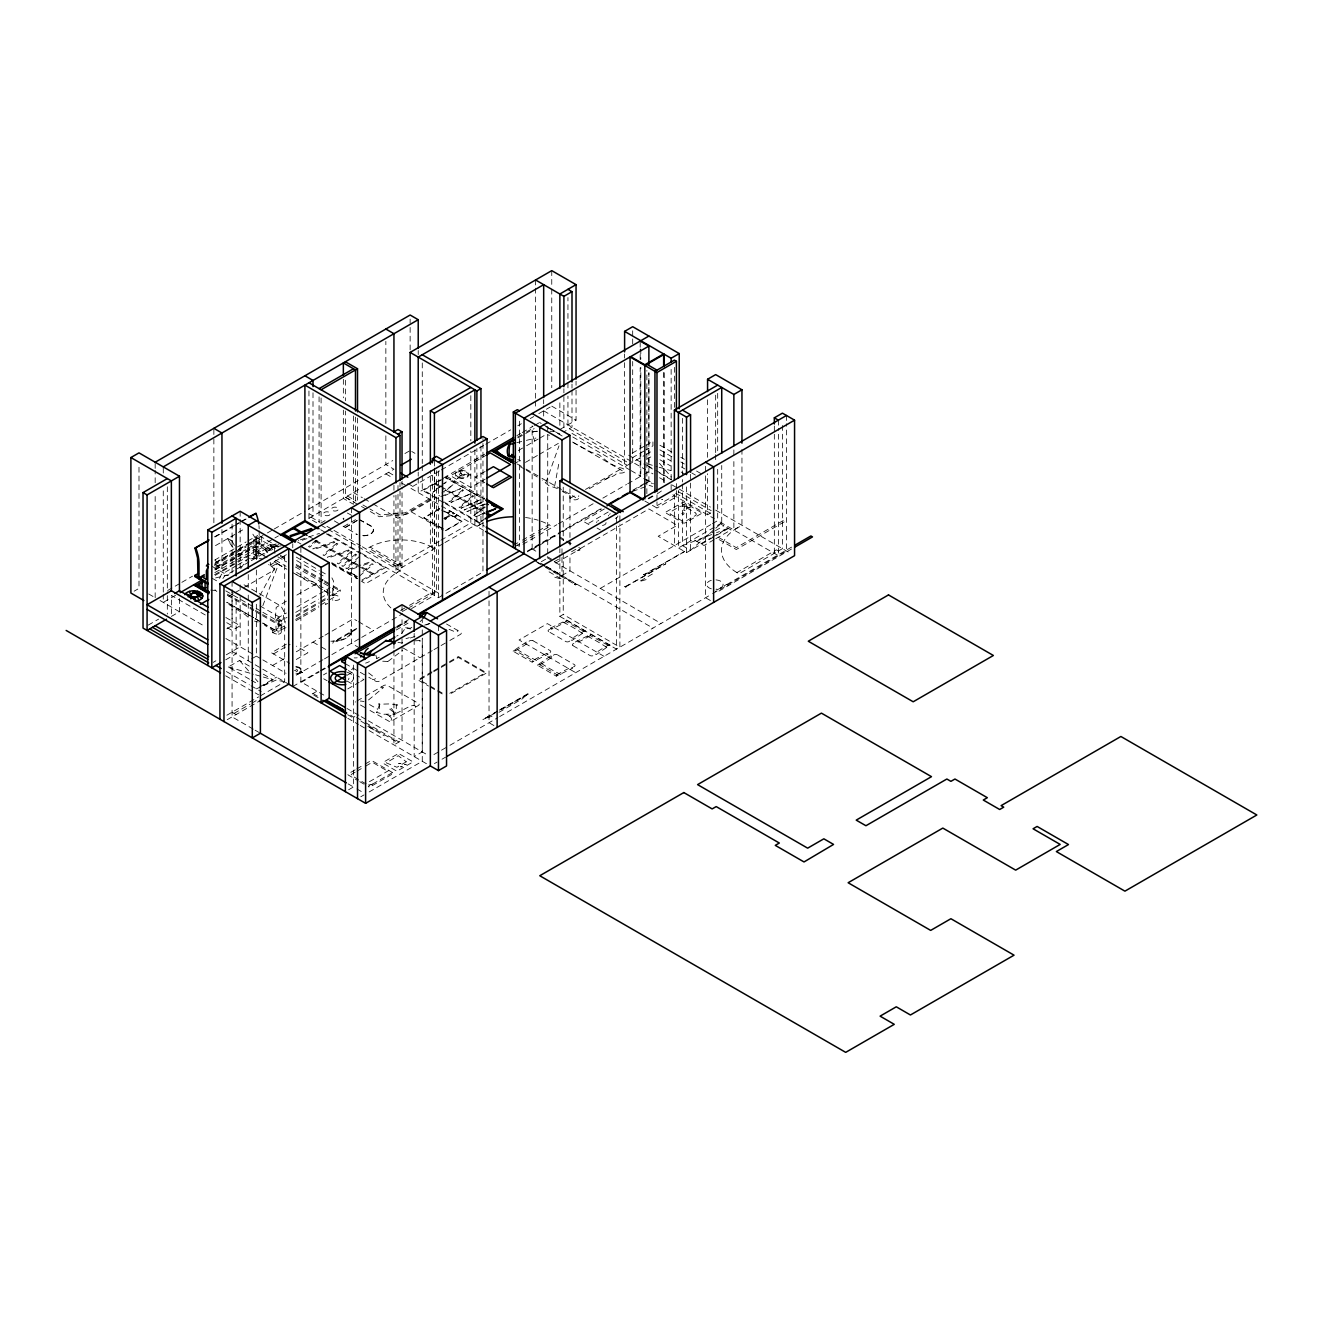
<?xml version="1.0" encoding="UTF-8"?>
<svg xmlns="http://www.w3.org/2000/svg" width="1323" height="1323" viewBox="0 0 1323 1323"><rect width="100%" height="100%" fill="white"/><g stroke="black" fill="none" stroke-linecap="round" stroke-linejoin="round"><path stroke-width="0.75" stroke-dasharray="5 3.75" d="M138.998 467.251L138.998 588.388L134.136 591.183M155.171 597.731L155.171 495.067M155.171 482.746L155.171 470.426M155.171 468.375L155.171 462.223M163.275 594.192L163.275 602.395L175.727 595.218M163.275 592.142L163.275 489.477M163.275 473.055L163.275 466.887M213.863 522.783L213.863 436.557M213.863 434.506L213.863 428.338M221.95 529.514L221.95 568.526L215.484 564.789M226.861 628.772L232.071 625.762L232.071 589.165M232.071 572.892L232.071 524.09M251.486 658.937L256.348 656.142L256.348 602.759M256.348 592.489L256.348 569.899M256.348 559.629L256.348 535.005M300.867 554.535L300.867 681.841L325.739 696.196M300.867 552.485L300.867 546.333M308.954 390.996L308.954 518.285L319.075 524.14M313.005 392.766L313.005 515.953L308.143 513.159M385.853 435.813L385.853 464.555L393.94 469.235L304.902 520.634M385.853 423.492L385.853 341.367M393.94 650.469L393.94 744.915L402.027 740.252L402.027 645.806M393.94 648.419L393.94 644.318M395.957 495.182L395.957 573.19L400.009 570.858L400.009 488.733M402.027 643.739L402.027 635.536M402.027 633.485L402.027 619.114M402.027 610.895L402.027 604.743M410.13 349.933L410.13 325.293M410.13 323.242L410.13 319.124M414.165 639.571L414.165 756.607L422.269 751.927L422.269 639.009M414.165 637.521L414.165 633.403M418.217 478.215L418.217 492.586L484.747 454.186M418.217 476.164L418.217 472.063M418.217 354.597L418.217 350.496M422.269 622.571L422.269 616.419M432.389 594.225L432.389 473.088M434.407 468.094L434.407 595.4L409.402 609.837M434.407 466.043L434.407 459.875M436.425 470.74L436.425 591.894L409.551 607.406M362.039 553.609L438.459 597.731L438.459 470.426M532.144 549.012L532.144 425.824M543.67 416.05L543.67 405.797M543.67 403.73L543.67 399.629M563.896 427.742L563.896 394.882M563.896 392.832L563.896 388.73M567.947 424.832L567.947 396.09M567.947 387.871L567.947 381.719M567.947 379.668L567.947 297.543M571.999 390.219L571.999 427.18L563.896 431.844M571.999 388.168L571.999 384.05M632.692 462.223L632.692 361.46M640.183 476.594L640.183 367.761M640.183 359.558L640.183 349.289M640.183 347.238L640.183 341.069M646.864 493.677L646.864 370.49M648.882 481.605L648.882 372.788M644.83 501.004L656.985 508.015L656.985 501.847M656.985 499.796L656.985 493.644M671.141 489.659L671.141 481.44M671.141 479.389L671.141 368.522M674.383 407.335L674.383 366.273M676.4 490.635L676.4 496.803L656.985 508.015M676.4 488.584L676.4 480.365M350.959 631.699L351.025 629.202L351.571 631.336M379.073 703.604L379.602 708.615L376.559 712.386L383.736 714.238L395.164 714.04M274.886 553.361L274.126 544.315L251.701 556.867M444.793 519.112L445.934 518.484L444.941 517.789M644.318 574.943L684.371 551.393M550.583 628.045L566.806 620.156L585.758 631.104L572.065 640.448A4.068 2.348 0 0 0 571.205 640.051L570.544 640.481M468.59 474.858L470.442 474.94M219.568 578.416L221.454 574.331L235.941 565.963M684.438 506.841L683.826 510.463L684.95 510.628L687.629 507.189L686.885 506.411M554.585 486.401L559.001 462.67M545.903 482.581L558.984 445.868M397.38 705.225L390.93 703.886L379.718 704.2L376.559 712.386M262.847 605.686L278.475 564.309M336.439 640.878L338.225 640.828L338.39 639.753M539.916 664.675A110.024 63.521 0 0 0 552.286 656.82L552.22 656.34M684.471 506.742L686.802 506.395M222.909 578.548L224.53 576.117L249.534 561.68M546.531 653.496A110.024 63.521 0 0 0 532.921 660.64L515.507 650.718A110.024 63.521 0 0 0 528.009 642.796L527.827 642.283A4.068 2.348 0 0 1 526.852 641.887M259.936 595.565L277.135 563.532A33.406 19.283 0 0 0 273.894 561.25M402.49 642.366L402.093 643.094A66.216 38.235 0 0 0 396.95 642.168M231.938 541.09L234.866 546.101M255.488 538.411L251.072 531.267M300.9 672.183L302.702 672.497L294.467 670.331M272.588 547.16L275.184 544.034M332.983 590.852L333.594 581.244L331.908 577.853M624.688 586.585L625.994 587.164L624.886 586.469M643.606 574.364L645.062 574.463M574.43 584.286L575.72 584.005L574.827 584.518M525.38 695.799L522.502 698.742L495.91 714.073M387.97 661.434L402.688 650.271M419.441 641.043L420.334 641.109M575.307 583.757L575.273 584.964L576.117 584.402M682.47 484.036L682.47 545.622L690.573 550.302L714.304 529.465M715.793 528.175L721.73 522.965L721.73 465.481M316.081 540.148L308.54 546.631L309.764 547.176L317.305 540.694M359.426 556.503L345.865 568.162L347.089 568.725L357.623 559.646M362.915 571.519L371.961 563.747L373.185 564.293L359.624 575.968M440.609 485.806L433.034 492.156L443.073 484.88M442.13 484.532L447.621 481.059L444.578 483.606M441.865 492.966L453.425 484.416L444.313 492.04M484.35 506.775L473.733 515.656L485.293 507.106M457.311 478.479L462.471 474.18M415.587 707.094C415.257 700.793 397.512 714.337 394.403 713.626M546.829 653.397L547.524 653.711A4.068 2.348 0 0 0 548.169 654.19L532.028 662.128L513.059 651.181L526.653 641.804M572.561 667.354L571.734 667.652A4.068 2.348 0 0 0 572.479 668.231L556.305 676.152L537.336 665.188L550.881 655.811M411.866 627.35L410.229 628.293L405.648 627.697L401.994 633.056L396.685 636.115M626.06 586.205L626.226 586.767M356.135 629.318L332.553 643.127M368.505 699.966L383.538 687.513L381.074 687.084L365.661 695.981M537.336 665.188L537.568 665.039A2.133 1.224 0 0 1 539.569 664.708M590.174 635.652A110.024 63.521 0 0 1 576.563 642.796L575.737 642.763A4.068 2.348 0 0 0 574.992 642.135L590.984 634.213L610.052 645.128L596.392 654.488A4.068 2.348 0 0 0 595.449 654.058L595.333 654.025M529.084 641.242L529.663 640.845A2.282 1.323 0 0 1 532.921 640.696M569.75 641.027L569.155 641.44A2.282 1.323 0 0 1 565.781 641.523L548.747 631.683M553.361 655.265L553.957 654.852A2.282 1.323 0 0 1 557.215 654.703M457.311 515.441L455.691 515.772M513.126 651.131L513.274 651.032A2.133 1.224 0 0 1 515.408 650.701M585.692 631.154L585.543 631.253A2.133 1.224 0 0 1 583.311 631.551L583.195 631.617A110.024 63.521 0 0 0 570.808 639.489M609.969 645.177L609.82 645.277A2.133 1.224 0 0 1 607.588 645.574A110.024 63.521 0 0 0 595.102 653.496M605.603 479.373L611.094 476.098A2.481 1.439 0 0 1 610.713 477.041A13.511 7.806 0 0 0 616.105 474.031A3.059 1.77 0 0 1 619.462 473.055A7.921 4.564 0 0 0 622.769 472.873A3.473 2.001 0 0 0 624.903 470.277A6.069 3.506 0 0 0 619.214 467.747L609.721 463.43L599.534 455.178A10.997 6.35 0 0 0 594.821 453.425A20.341 11.742 0 0 1 588.652 450.796L573.702 442.792M532.359 661.004L532.822 660.706A2.133 1.224 0 0 1 532.293 661.996L532.21 662.046M556.636 675.011L557.215 674.664A110.024 63.521 0 0 1 570.825 667.52M333.843 595.813L333.909 595.069A6.069 3.506 0 0 1 339.647 597.583A3.473 2.001 0 0 1 337.481 600.229A7.921 4.564 0 0 1 334.157 600.377A3.059 1.77 0 0 0 332.371 600.493M455.062 516.334C456.749 518.715 452.383 515.027 454.798 516.648M608.729 477.52L588.074 489.394M381.074 687.084L383.835 685.479A2.58 1.488 0 0 1 387.474 685.479L418.432 703.356A2.58 1.488 0 0 1 418.432 705.457L390.037 721.862L369.15 709.971M214.425 536.89L239.182 522.602M240.951 521.576L246.26 518.517M215.285 536.857L232.964 526.653M234.733 525.628L240.042 522.568M241.811 521.543L247.12 518.484M215.5 545.622L236.619 533.417M238.305 532.441L245.053 528.555M214.624 560.125L246.144 541.934M247.897 540.925L257.787 535.435M215.748 562.407L236.767 550.269M238.504 549.26L260.003 536.84L261.64 537.403L261.888 547.639L237.693 561.299M167.624 590.538L180.077 583.36M181.846 582.335L192.513 576.166M215.632 562.821L237.065 550.451M238.719 549.492L249.567 543.24M251.138 542.331L265.625 533.963M267.411 532.921L272.77 529.828M274.225 529.002L304.902 511.29M308.424 509.256L392.782 460.553M404.921 453.541L410.13 450.531M214.359 564.193L246.177 545.82M247.947 544.795L255.025 540.71L258.084 542.463L258.084 536.361M214.359 565.384L246.177 546.994M247.947 545.986L255.025 541.901L269.727 550.385M215.632 566.972L233.311 556.768M235.081 555.743L245.698 549.624M247.467 548.598L258.084 542.463M221.272 564.574L217.667 566.657L215.467 559.811M242.39 552.386L238.785 554.469L236.635 549.343M256.166 544.431L259.903 542.281L255.918 537.717L256.629 538.676M214.921 568.609L236.139 556.355M237.908 555.329L250.295 548.185M252.065 547.16L259.143 543.075L271.496 550.219M214.921 569.8L236.139 557.545M237.908 556.52L250.295 549.376M252.065 548.35L259.143 544.266L259.143 530.854M215.136 569.882L236.156 557.744M237.908 556.735L250.163 549.657M214.839 572.627L273.133 538.974M274.903 537.948L278.425 535.914M253.404 557.066L255.653 555.776L258.729 557.562L258.729 548.069L256.497 549.359L256.497 558.852L253.404 557.066L253.404 547.573L264.832 554.089M214.574 574.645L236.767 562.143M215.169 575.389L236.47 563.085M238.256 562.06L252.461 553.857A30.842 17.811 0 0 1 259.986 556.437M237.693 564.954L249.948 557.876M251.287 560.671L276.275 546.25L277.913 546.796M320.794 523.147L325.954 520.154M148.242 625.101L158.644 619.098M171.362 616.419L179.465 611.755L179.465 598.36M274.556 561.514L286.363 554.701M269.909 565.119L274.886 562.242L286.843 569.221M271.579 566.525L276.954 563.433M343.633 526.537L357.524 518.517M439.55 470.922L410.13 487.922L483.838 530.473M441.336 469.897L484.003 445.256M485.789 444.23L510.678 429.859M517.789 425.758L521.345 423.707M530.242 418.564L533.797 416.513M538.808 413.619L550.136 407.087M357.028 520.452L345.253 527.315L356.251 533.979A10.022 5.788 0 0 0 357.227 534.475M233.212 593.713L228.019 596.706A25.699 14.834 0 0 1 226.365 596.276M234.948 592.704L241.877 588.718M243.614 587.71L274.787 569.717A25.699 14.834 0 0 0 268.569 564.557M516.896 435.631L520.551 433.514M522.238 432.538L532.954 426.353M534.426 425.51L540.098 422.219M443.618 478.678L423.674 490.205L439.732 499.482M447.207 476.611L445.156 477.801L473.899 493.529M486.765 454.864L450.564 475.767L470.79 487.443L485.194 479.141M517.508 437.136L524.669 433.001M526.455 431.976L533.616 427.842M518.087 437.88L534.178 428.586M451.937 480.514L455.062 482.316L449.638 479.191M429.198 498.936L405.152 512.828L380.148 514.895L369.828 508.942M430.355 499.598L397.991 518.285L373.053 503.898M431.232 500.094L406.624 514.3L379.288 516.731L368.604 510.562M518.269 450.548L524.933 446.694M526.587 445.735L538.147 439.071M539.767 438.128L546.25 434.391A25.699 14.834 0 0 1 549.508 435.333M485.144 471.468L475.222 477.19L485.061 482.878M559.861 429.512L576.051 420.168L576.051 387.308M432.489 547.441A44.8 25.865 0 0 0 370.076 547.027L368.439 547.97L402.027 567.352L402.027 487.277M513.82 464.059L520.584 460.156M439.732 508.512L423.542 517.855L445.801 530.705L461.992 521.361L441.435 509.504M439.732 508.975L424.352 517.855L445.801 530.242L461.181 521.361L441.518 510.016M525.463 462.372L537.585 455.377M539.304 454.384L558.356 443.387M286.363 601.155L276.193 607.422L275.25 619.445L286.363 613.012M296.865 595.085L323.143 579.921M473.237 493.165L484.483 498.788M449.44 510.612L451.457 511.786M447.505 512.448C452.019 515.143 444.214 511.058 447.505 512.448L449.985 511.207M447.786 512.596L448.431 512.514M450.432 511.472L448.001 512.266M448.315 512.911L450.614 511.571M452.879 512.613L454.897 513.771M444.776 517.971L453.243 513.092M445.586 518.434L454.054 513.556M456.319 514.581L458.337 515.755M296.865 606.959L323.143 591.794M454.384 516.417L456.865 515.193M278.227 618.701L275.994 619.991L275.994 629.483L279.087 631.269L281.319 629.98L281.319 620.487L278.227 618.701L278.227 628.193L281.319 629.98M354.465 574.91L350 572.33L357.756 576.795M455.195 516.88L457.493 515.54M262.88 612.301L279.087 621.777L286.975 617.411M295.724 612.367L318.496 599.22M320.249 598.211L327.244 594.159M213.185 662.376L215.881 660.805M226.283 654.802L240.158 646.798L240.158 595.102M262.566 614.484L280.211 624.671L285.52 621.612M296.12 615.493L319.124 602.213M320.894 601.188L327.955 597.103M329.725 596.094L340.342 589.959L340.342 591.149L329.725 597.285M262.566 615.675L280.211 625.862L285.52 622.802M296.12 616.683L319.124 603.404M320.894 602.378L327.955 598.294M275.994 629.483L278.227 628.193M361.923 580.069L384.166 567.236L326.186 533.781M225.704 659.813L236.122 653.81L236.122 596.309M272.472 632.791L286.711 624.572M295.624 619.429L318.76 606.066M320.546 605.041L327.657 600.923M329.444 599.898L334.785 596.822L337.001 598.095M385.836 567.352L361.559 581.376L365.595 583.708L389.888 569.684M439.153 541.256L393.94 567.352L393.94 495.497M440.923 540.231L470.823 522.965L470.823 451.11M400.009 566.194L401.63 565.252L370.06 547.027M249.501 679.212L228.3 666.974L239.562 660.475L253.702 668.628M485.988 518.136L479.009 522.155L441.518 500.507M443.205 543.588L397.991 569.7L397.991 493.727M444.958 542.562L474.874 525.297L474.874 449.324M478.926 522.965L484.119 519.956M286.363 644.169L271.463 652.768L289.687 663.286M273.497 653.926L290.051 644.367M632.129 453.21L644.268 446.198M646.004 445.206L652.934 441.187L652.934 445.868L646.004 449.87M272.538 665.486L286.33 657.514M296.269 651.792L323.176 636.247M324.962 635.222L330.287 632.129M332.073 631.104L353.423 618.784L356.797 620.719M632.129 457.874L644.268 450.878M569.915 498.457L576.828 494.455M585.477 489.46L620.074 469.483M627.846 465.018L644.499 455.41M646.186 454.434L652.934 450.531M296.302 659.449L307.895 652.768L296.468 646.17M646.484 459.428L652.917 455.707M356.78 628.326L334.306 641.291L330.849 641.192M259.721 686.902L276.59 677.161M263.475 685.413L273.133 679.84L262.533 673.721M400.621 610.449L407.732 606.364M409.502 605.339L432.588 592.009L434.407 593.051M513.522 545.274L520.617 541.173M522.403 540.148L536.609 531.945M538.378 530.92L549.028 524.768L550.848 525.826L538.428 533.004M402.44 611.507L407.765 608.431M515.342 546.333L520.667 543.257M522.436 542.232L536.642 534.029M226.861 715.214L258.63 696.874M260.399 695.865L284.677 681.841L284.677 554.535M296.286 675.127L322.994 659.714M324.449 658.887L331.478 654.819M331.891 654.587L360.269 638.199M361.708 637.372L402.639 613.74M522.949 544.282L537.237 536.013M538.924 535.054L556.884 524.685M558.471 523.759L594.374 503.038M602.875 498.126L626.507 484.483M627.747 483.771L640.795 476.23L640.795 367.414M644.036 474.362L648.882 471.567L652.934 473.899M234.088 713.378L250.03 704.183M251.8 703.158L257.109 700.099M227.209 719.695L258.63 701.554M438.459 597.731L482.961 572.032L482.961 438.575M292.763 686.505L318.645 671.571M320.414 670.546L325.756 667.47M396.602 626.556L411.04 618.238M527.48 550.996L556.454 534.277M558.24 533.252L602.759 507.552M632.989 490.089L645.359 482.945M301.462 682.188L319.273 671.902M321.059 670.877L326.401 667.801M397.628 626.672L406.525 621.529M527.282 551.823L541.041 543.869M542.827 542.843L560.621 532.574M562.407 531.532L601.585 508.925M630.674 492.123L642.267 485.442M643.921 484.483L649.494 481.258M536.906 546.68L533.467 548.665L536.923 550.666M538.626 545.688L555.809 535.765M396.437 627.929L406.988 621.843M604.363 508.958L583.112 521.229L589.86 525.115M396.156 630.029L410.444 621.777M323.44 674.895L326.682 673.027M588.768 523.246L608.927 511.604M351.455 669.57L353.489 668.413M648.154 498.391L654.769 494.57M648.601 498.837L655.563 494.819M657.299 493.81L663.65 489.444M312.195 693.98L317.057 691.185M541.322 561.696L547.722 558.008M346.924 675.358L351.769 672.564M554.188 561.746L559.397 558.753M571.536 551.741L576.729 548.731M580.417 548.483L648.882 508.942L677.211 525.297L658.192 536.278L686.521 552.634L729.816 527.645L716.57 532.673M555.792 563.052L580.731 548.665L578.796 547.54M656.985 505.667L674.383 495.629M347.734 688.919L359.062 682.37M360.683 681.444L363.908 679.575L356.978 675.557M546.581 566.575L561.994 575.472L569.965 570.858L569.965 554.436M432.274 650.618L379.503 681.08A2.861 1.654 0 0 1 375.451 681.08L368.786 677.244M434.043 649.593L439.319 646.55M441.072 645.525L448.117 641.473M449.87 640.448L460.437 634.362A2.861 1.654 0 0 0 460.437 632.03L446.463 623.96M357.127 700.892L363.957 696.956M575.174 584.832L576.481 584.253L542.579 565.136M431.976 671.77L417.903 679.906L428.536 686.025M433.746 670.761L447.819 662.625M449.572 661.616L458.37 656.539L486.699 672.894L449.754 694.228M354.878 716.52L353.853 717.116L348.528 714.04M431.893 672.762L419.523 679.906L428.42 685.033M433.646 671.737L447.786 663.584M449.539 662.575L458.37 657.465L485.078 672.894L449.77 693.285M710.798 512.927L707.573 514.796L707.573 473.717M600.328 588.388L710.749 524.636M712.485 523.627L717.678 520.634L778.387 555.677L778.387 428.371M559.861 554.817L559.861 616.419L563.234 614.467L619.892 647.179L619.892 523.991M721.73 522.965L678.434 547.97L678.434 490.469M696.874 541.405L713.742 531.664M715.429 530.688L723.863 525.826M374.194 730.015L367.232 725.996L384.232 735.803M643.904 574.513L645.078 574.678M684.603 551.625L643.772 574.629M700.925 543.736L711.03 537.899M712.717 536.923L727.898 528.158M652.355 574.033L639.141 581.673L646.385 579.54M714.122 539.668L704.001 545.523L693.335 539.354M715.809 538.709L730.991 529.944L720.324 523.776M355.143 769.854L348.412 773.723A1.72 0.992 0 0 0 348.412 775.129L358.12 780.735M356.813 768.878L363.544 764.992M365.214 764.016L370.258 761.105A1.72 0.992 0 0 1 372.689 761.105L393.741 773.26L369.448 787.284L368.241 786.573L369.861 785.647L368.654 784.936L371.879 783.067L373.103 783.778L392.518 772.566M355.176 772.152L351.653 774.203A1.72 0.992 0 0 0 351.653 775.592L358.731 779.694M356.945 771.144L364.007 767.059M365.776 766.034L371.068 762.974A1.72 0.992 0 0 1 373.499 762.974L387.672 771.16M348.611 789.781L353.473 786.97L353.473 663.782M388.879 770.466L365.81 783.778L360.501 780.702M782.422 425.477L782.422 548.665L738.929 573.785L736.894 572.611L776.353 549.839L778.387 550.996M497.514 711.179L482.63 719.778L497.663 711.791M499.284 710.153L529.117 693.632L499.399 710.798M716.719 590.157L726.559 584.485L728.477 585.593M726.707 584.568L791.601 547.11M360.749 796.793L363.99 794.925M369.15 791.948L422.269 761.271L422.269 638.083M433.911 754.557L448.133 746.337M449.919 745.312L497.895 717.612M499.664 716.586L710.864 594.655M712.65 593.63L786.474 550.996L786.474 423.707M791.468 549.062L717.016 592.224L715.082 591.1M434.407 763.619L437.103 762.048M442.014 759.22L445.57 757.169M357.243 520.567L345.568 527.48M295.972 620.685L318.793 607.555M285.983 627.615L283.006 628.954A3.059 1.77 0 0 0 281.303 630.906M556.487 676.07L556.57 676.02A2.133 1.224 0 0 0 557.099 674.73L539.784 664.741M583.807 631.303L566.012 621.562A110.024 63.521 0 0 1 552.286 628.789L551.625 629.07M608.084 645.31L590.29 635.586M376.84 658.457L379.288 657.167M386.564 714.387L389.524 716.107L393.179 714.205M549.607 629.401L548.896 629.748A2.282 1.323 0 0 0 548.632 631.617M550.55 628.938L552.121 628.855M573.884 643.425L573.173 643.755A2.282 1.323 0 0 0 572.909 645.641M573.504 666.891L574.215 666.56A2.282 1.323 0 0 0 574.364 664.609L557.33 654.769M591.083 634.164L590.901 634.246A2.133 1.224 0 0 0 590.223 635.453M274.605 546.449L278.74 544.596M256.348 688.853L261.772 686.439M263.575 685.645L276.226 680.039L284.677 681.841M440.791 496.538L460.619 488.65L444.908 495.53M484.367 503.98L466.903 511.621L486.748 503.732M484.416 512.877L475.685 516.698L485.045 513.39M566.806 620.156L566.707 620.189A2.133 1.224 0 0 0 565.979 621.496M343.963 518.186L343.054 518.715L343.897 519.178M682.47 545.622L714.668 533.401M632.526 491.445L645.426 486.699M426.138 624.919L429.909 623.563M300.321 539.85L319.521 533.367M306.986 538.626L299.296 541.223L298.403 540.495M356.83 567.418L349.156 569.998L348.263 569.287L369.382 562.159L370.275 562.887L358.765 566.773M424.567 625.134L430.074 623.331M487.277 717.794L492.371 716.123M232.484 541.223L227.854 538.478L232.451 540.958M405.963 638.629L409.32 637.669M281.237 620.719L276.887 620.388M458.651 470.029L462.389 474.792M343.633 518.203L343.467 519.294M516.83 442.676L524.47 440.824M526.389 440.361L535.931 438.062M215.583 577.936L228.945 574.711M276.92 546.647L281.352 545.754M349.123 633.552L351.042 632.774M397.495 704.762L396.338 704.878L396.222 711.228L394.006 714.155L395.048 714.503M350.562 633.568L350.661 633.552A19.58 11.312 0 0 1 338.407 640.58M382.711 661.202L388.863 661.5M443.652 518.484L445.934 518.451M332.916 640.944L334.934 640.944M626.176 586.569L665.882 563.73L625.167 586.684L626.341 586.784M265.493 549.921L272.389 550.186M232.699 536.394L231.575 536.344L232.683 536.708M461.512 474.444L470.541 474.858M210.787 590.075L216.575 590.587M378.56 704.001L379.718 704.2M254.463 621.066L258.117 622.008M347.354 513.026L352.943 516.02M405.648 627.697L412.925 629.649M647.493 463.893L657.25 466.688M659.185 467.251L670.877 470.608M228.3 666.974L253.636 674.25M255.587 674.813L261.441 676.483M263.393 677.045L273.133 679.84M554.784 577.208L562.027 579.342L548.813 571.701M649.113 485.343L652.603 486.451M438.839 495.513L439.765 495.844M272.158 630.773L273.398 630.707L264.65 625.266M458.535 477.603L457.477 478.496M449.092 629.318L454.583 631.633A1.836 1.058 0 0 0 457.113 631.6A1.836 1.058 0 0 0 457.179 630.145M266.502 546.829L272.306 549.392M229.954 543.455L234.799 549.905M292.581 572.528L303.364 578.118A20.341 11.742 0 0 0 309.516 580.747A10.997 6.35 0 0 1 314.229 582.517L319.207 587.379M557.413 488.518L549.028 485.723L544.745 482.333A20.341 11.742 0 0 0 542.298 480.084M359.393 519.542L370.605 525.678A10.303 5.954 0 0 1 372.573 532.524A10.303 5.954 0 0 1 361.989 535.782M359.195 519.658L370.423 525.81A10.022 5.788 0 0 1 372.309 532.458A10.022 5.788 0 0 1 362.022 535.617M547.854 427.643L557.281 432.886A33.406 19.283 0 0 1 562.556 436.243L555.61 432.274M324.416 590.769L327.046 592.241M262.549 554.982L255.471 551.029L267.13 557.76M389.723 709.128L393.626 712.221L394.006 714.155A15.793 9.112 0 0 0 389.855 707.557M360.451 705.01L367.414 708.979M526.322 470.145L537.27 476.958M228.879 604.479L242.754 613.111A20.341 11.742 0 0 1 247.302 616.667L249.766 619.065M659.912 445.223L672.117 452.268M680.849 457.311L684.338 459.313M659.912 449.886L672.117 456.948M680.849 461.975L684.338 463.993M696.543 471.038L703.522 475.073M660.012 454.632L670.645 460.768M681.262 466.887L684.801 468.937M691.879 473.022L695.418 475.073M659.979 459.792L670.579 465.911M681.18 472.03L686.472 475.089M551.757 406.144L576.051 420.168M646.947 465.266L654.025 469.351M655.778 470.36L671.687 479.538M628.657 455.211L645.641 465.018M652.454 468.954L648.882 466.887L648.882 372.854M659.598 473.072L673.887 481.324M543.67 410.825L645.641 469.698M659.598 477.752L665.204 480.993M672.101 484.962L677.442 488.055M679.228 489.08L710.451 507.106M715.66 510.116L791.336 553.808M569.303 428.735L629.996 463.778M678.269 491.643L711.228 510.678M571.949 433.382L627.3 465.332L624.605 466.887L624.605 360.121M675.573 493.198L710.269 513.225M572.826 437.003L629.467 469.698M631.071 470.624L640.795 476.23M646.004 479.257L654.009 483.871M672.878 494.769L714.304 518.682M643.673 478.595L652.421 483.656M700.992 512.348L684.421 502.79A1.736 1.009 0 0 0 682.04 502.74L666.329 511.803A1.736 1.009 0 0 0 666.18 513.126M539.619 422.5L541.239 423.443M542.926 424.418L559.861 434.176M545.771 426.585L554.089 431.397A103.624 59.833 0 0 0 548.615 431.232M572.561 442.064L622.29 470.773M686.984 508.065L695.236 512.828M718.306 537.254L736.283 547.639L783.696 520.27L785.316 521.212L736.283 549.508L716.686 538.196M670.976 514.482L681.676 520.667A3.489 2.018 0 0 0 686.439 520.749L695.236 515.672A3.489 2.018 0 0 0 695.402 512.927M666.329 513.225L682.9 522.8A1.736 1.009 0 0 0 685.198 522.883L700.992 513.771A1.736 1.009 0 0 0 701.074 512.398M517.111 463.96L524.371 467.962M525.975 469.086L540.313 477.173M541.917 478.281L575.753 497.63M524.768 469.252L520.088 466.539A45.726 26.41 0 0 0 517.624 465.068M597.053 528.042L600.377 529.944M710.401 600.526L705.539 597.731L705.539 474.544M411.751 451.474L414.975 453.342M559.298 536.658L571.503 543.703M559.265 537.766L564.441 540.76M566.161 541.752L571.354 544.745M578.961 549.673L579.904 550.219L577.159 550.715M446.546 476.23L484.698 498.258M445.901 477.371L484.152 499.449M435.995 483.093L434.126 484.168M435.862 483.54L439.385 485.574M441.154 486.599L485.243 512.067M434.92 484.086L443.751 489.179M445.504 490.188L484.317 512.596M547.292 556.636L552.468 559.629M531.532 548.665L537.998 552.402M547.209 557.727L552.849 560.969M554.569 561.961L661.02 623.431M443.602 502.575L422.269 490.254L422.269 475.883M445.289 503.55L484.416 526.141M517.359 545.159L519.393 546.333L519.393 419.027M388.549 472.344L393.741 475.354M407.616 483.358L412.826 486.368M544.861 565.582L539.619 562.688L544.927 565.748M385.853 473.899L392.782 477.901M401.448 482.912L406.657 485.921M546.697 566.773L652.934 628.094M535.699 561.167L540.859 564.144M537.006 562.391L543.885 566.376M545.605 567.369L575.455 584.683M411.089 511.736L443.089 530.209M353.473 492.586L362.37 497.729M364.156 498.754L371.283 502.872M559.861 616.419L616.518 649.13L616.518 525.942M347.486 496.042L356.085 501.004M362.965 504.973L368.108 507.949M345.468 497.216L354.366 502.343M361.493 506.461L366.818 509.537M357.524 504.278L345.369 497.266L345.369 411.023M604.049 656.324L547.391 623.613L519.063 639.968L575.72 672.679M573.024 645.707L590.058 655.547A2.282 1.323 0 0 0 593.332 655.53M533.037 640.745L550.087 650.585A2.282 1.323 0 0 1 550.054 652.471M310.988 517.128L319.835 522.238M326.913 526.322L332.222 529.382M333.991 530.407L360.551 545.738M362.32 546.763L395.957 566.194M321.092 525.297L326.434 528.373M328.203 529.398L356.631 545.82M358.401 546.846L442.494 595.4M320.745 529.762L326.334 533.004M327.79 533.831L361.212 553.13M373.698 573.289L371.829 574.364M308.854 536.377L314.179 539.453M315.949 540.479L360.336 566.112M362.105 567.137L372.755 573.289M315.023 541.024L357.623 565.616M359.393 566.641L371.829 573.818M297.526 542.033L301.016 544.051M331.742 562.655L356.598 577.01M331.626 563.433L357.706 578.498M332.52 564.607L357.111 578.796M259.457 535.848L278.607 546.895M296.269 557.099L319.223 570.345M320.976 571.371L328.054 575.455M527.844 693.665L483.226 719.431M275.432 548.334L256.133 537.188L253.999 537.452L253.669 547.639L258.762 546.118L268.949 551.708M296.617 560.572L323.11 575.852M280.327 555.313L285.619 558.372M296.203 564.491L322.68 579.772M324.449 580.797L331.511 584.865M333.28 585.891L340.342 589.959M280.327 556.503L285.619 559.563M296.203 565.665L322.68 580.962M324.449 581.971L331.511 586.056M333.28 587.081L340.342 591.149M277.78 556.801L286.611 561.911M295.442 567.005L321.919 582.302M323.688 583.311L330.75 587.395L326.649 589.76L330.75 592.142M258.729 548.069L255.653 546.283L255.653 555.776M275.432 560.208L286.033 566.31M296.617 572.429L323.11 587.726M254.33 549.822L264.402 555.643M296.071 574.463L322.465 589.711M324.218 590.72L331.263 594.788M358.483 621.694L373.665 630.459M402.969 647.906L419.97 657.729M430.207 686.075L444.445 694.294M430.306 687.05L444.462 695.236M359.542 647.956L351.455 643.292L351.455 515.987M493.892 725.533L489.03 722.722L489.03 599.534M212.259 566.459L228.151 575.637M244.044 584.799L281.005 606.149L283.469 610.564L283.469 619.445L259.936 605.851M212.259 578.316L217.551 581.376M225.803 590.885L261.127 611.276M313.005 642.118L319.753 646.021M321.439 646.98L328.187 650.883M227.258 594.11L253.735 609.39M255.504 610.416L260.796 613.475M227.258 595.284L253.735 610.581M255.504 611.59L260.796 614.649M345.187 663.617L358.583 671.356M360.286 672.332L367.099 676.268M348.313 670.563L355.242 674.565M226.928 602.296L253.503 617.643L226.762 602.395M255.273 618.668L278.31 631.981M255.124 618.767L278.161 632.063M346.924 680.965L354.2 685.182M225.886 617.527L240.158 625.762L232.071 630.443L226.713 627.35M369.481 704.531L377.783 709.31M226.713 622.67L232.071 625.762M323.672 678.765L327.145 680.766M205.28 614.98L171.362 595.4L171.362 614.5M148.705 593.994L153.567 596.789M160.033 600.526L204.453 626.176M225.886 638.546L253.106 654.273M256.348 656.142L261.557 659.135M262.83 659.879L286.033 673.275M346.973 708.466L359.409 715.644M361.179 716.669L366.504 719.745M368.29 720.77L428.735 755.665M356.631 717.546L363.693 721.614M365.462 722.639L399 742.005M313.005 693.517L318.33 696.593M361.047 721.267L397.991 742.583M313.766 695.137L319.124 698.213M347.618 714.668L354.746 718.786M232.071 651.462L253.569 663.881M255.19 664.824L288.728 684.173M347.751 718.257L358.417 724.409M360.187 725.434L367.298 729.535M369.067 730.561L427.114 764.082M255.471 669.653L260.763 672.712M251.271 680.22L258.332 684.305M226.431 671.571L249.303 684.785M251.072 685.794L261.21 691.648M225.704 675.838L253.454 691.846M255.19 692.855L258.663 694.856M359.74 781.678L364.602 784.473M232.071 712.204L236.122 714.552M253.305 729.155L232.071 716.884L232.071 589.578M255.091 730.18L260.399 733.24M348.098 783.878L353.473 786.97M356.945 788.971L363.875 792.99M562.093 490.932L570.825 496.373L569.535 496.423A6.069 3.506 0 0 0 573.901 499.73A3.539 2.034 0 0 0 578.134 498.887A7.095 4.101 0 0 0 578.647 496.572M334.339 520.898L340.954 524.884M343.054 526.174L345.386 527.612M368.571 672.911L374.789 677.707A1.836 1.058 0 0 1 374.723 679.179A1.836 1.058 0 0 1 372.193 679.212M332.404 588.338L333.594 590.124M551.261 628.524L551.294 628.557A4.068 2.348 0 0 0 550.699 628.111M659.466 463.315L671.274 477.024M239.562 660.475L250.064 672.646M255.306 678.732L257.935 681.775M227.639 538.61L230.599 543.753M270.19 544.679L271.843 548.384M375.831 655.083L376.857 658.656M786.474 415.488L786.474 421.657M778.387 420.168L778.387 426.32M774.335 426.039L774.335 432.191M774.335 434.258L774.335 553.345M741.955 449.324L741.955 525.297L733.868 529.977L733.868 458.105M733.868 449.903L733.868 456.055M717.678 393.328L717.678 450.812M717.678 469.301L717.678 520.634M715.66 395.13L715.66 452.631M715.66 454.682L715.66 462.885M707.573 399.811L707.573 457.295M705.539 466.324L705.539 472.476M690.573 474.329L690.573 550.302M686.521 486.93L686.521 552.634M682.47 418.333L682.47 481.969M674.383 494.289L674.383 545.622M664.262 372.755L664.262 483.623M663.65 372.408L663.65 483.275M640.795 348.941L640.795 359.211M632.692 330.8L632.692 336.935M632.692 338.969L632.692 347.155M624.605 353.969L624.605 358.07M619.892 515.772L619.892 521.94M616.518 517.723L616.518 523.875M576.051 381.156L576.051 385.258M569.965 488.733L569.965 538.014M569.965 540.065L569.965 546.217M563.234 487.178L563.234 540.561M563.234 552.882L563.234 614.467M561.994 548.78L561.994 575.472M559.861 402.82L559.861 427.461M559.861 548.665L559.861 552.766M551.757 270.636L551.757 287.058M551.757 289.109L551.757 387.672M547.722 426.601L547.722 432.77M547.722 434.82L547.722 553.907M535.583 279.98L535.583 286.132M535.583 288.199L535.583 399.066M535.583 401.117L535.583 409.336M489.03 591.315L489.03 597.483M480.944 446.116L480.944 524.14L476.892 526.471L476.892 448.447M470.823 395.66L470.823 440.84M438.459 625.762L438.459 631.931M434.407 468.59L434.407 548.665L430.355 546.333L430.355 470.36M422.269 362.949L422.269 463.563M422.269 465.613L422.269 473.832M422.269 629.864L422.269 636.032M402.027 481.125L402.027 485.227M400.009 482.564L400.009 486.682M397.991 485.508L397.991 491.676M393.94 485.227L393.94 493.446M357.524 418.035L357.524 500.16M355.49 417.158L355.49 503.385M353.473 415.984L353.473 504.278L343.352 498.44L343.352 410.147M351.455 507.784L351.455 513.936M345.369 380.23L345.369 400.77M343.352 379.354L343.352 397.826M332.734 590.786L332.734 600.295M327.409 590.306L327.409 599.799M321.092 398.008L321.092 521.196M319.075 396.834L319.075 522.072M292.763 543.703L292.763 547.821M280.211 624.671L280.211 625.862M279.087 621.777L279.087 631.269M255.025 540.71L255.025 541.901M248.261 574.579L248.261 586.899M248.261 595.102L248.261 601.27M248.261 603.321L248.261 660.805M240.158 511.273L240.158 517.409M240.158 519.459L240.158 568.526M240.158 584.882L240.158 593.051M232.071 581.376L232.071 587.528M167.326 486.781L167.326 593.547M167.326 595.598L167.326 614.087M258.961 525.562A33.902 19.58 60 0 1 259.143 528.82M351.868 631.964A20.159 11.642 0 0 1 335.645 641.341M296.087 667.106A5.954 3.44 0 0 1 300.966 670.546A5.954 3.44 0 0 1 295.889 673.887M295.939 669.14A2.514 1.455 0 0 1 297.543 670.463A2.514 1.455 0 0 1 296.021 671.819M295.806 666.544A6.863 3.969 0 0 1 301.892 670.43A6.863 3.969 0 0 1 296.038 674.416M716.008 579.887A8.203 4.73 0 0 1 723.135 584.584A8.203 4.73 0 0 1 716.008 589.264M711.311 588.818A8.203 4.73 0 0 1 706.747 584.584A8.203 4.73 0 0 1 711.311 580.334M736.911 572.611A55.996 32.331 0 0 1 737.787 527.563M390.897 607.885A50.406 29.089 0 0 1 397.876 571.966M478.81 525.231A50.406 29.089 0 0 1 483.92 522.684M525.512 517.508A50.406 29.089 0 0 1 538.114 520.237M541.024 521.212A50.406 29.089 0 0 1 549.012 524.784M444.892 517.491A1.67 0.959 0 0 1 446.446 518.451A1.67 0.959 0 0 1 444.892 519.41M684.553 506.659A3.489 2.018 0 0 0 679.79 506.56L670.976 511.637A3.489 2.018 0 0 0 670.827 514.399M606.05 522.618A4.713 2.729 0 0 1 601.948 525.496M596.623 522.618A4.713 2.729 0 0 1 596.971 521.742M597.781 520.997A4.713 2.729 0 0 1 598.707 520.534M617.891 515.953A4.713 2.729 0 0 1 615.261 518.401M608.464 515.953A4.713 2.729 0 0 1 608.613 515.242M609.44 514.3A4.713 2.729 0 0 1 610.3 513.787M357.061 534.608A10.303 5.954 0 0 1 356.036 534.095M270.14 562.325A42.882 24.757 0 0 1 271.05 566.095M216.807 591.48A25.699 14.834 0 0 1 214.938 589.678M282.163 566.509A45.726 26.41 0 0 1 277.268 563.565M240.951 568.394A124.312 71.773 0 0 1 246.657 560.439M272.836 549.789A3.44 1.984 0 0 1 272.918 546.945A3.44 1.984 0 0 1 277.847 547.094M250.56 558.835A103.624 59.833 0 0 1 261.507 558.538M252.792 558.405A36.498 21.069 0 0 1 257.935 558.074M267.709 552.799A9.162 5.292 0 0 1 266.022 547.441A9.162 5.292 0 0 1 273.398 544.067M275.796 544.067A9.162 5.292 0 0 1 276.375 544.117M325.805 603.437A2.481 1.439 0 0 1 325.408 604.363A13.511 7.806 0 0 0 327.773 603.453M276.507 633.998A5.838 3.374 0 0 1 272.108 630.773M281.204 630.906A7.095 4.101 0 0 1 280.724 633.237A3.539 2.034 0 0 1 276.474 634.064M587.362 636.198A166.301 96.017 0 0 1 607.29 647.823M563.085 622.19A166.301 96.017 0 0 1 583.013 633.8M551.807 656.39A3.704 2.133 0 0 1 550.732 655.894M560.985 674.565A166.301 96.017 0 0 1 540.859 663.055M536.708 660.541A166.301 96.017 0 0 1 516.582 649.031M347.122 672.233A11.444 6.615 0 0 1 349.024 683.412M348.925 678.17A6.863 3.969 0 0 1 348.412 679.691M389.524 716.107A8.12 4.68 0 0 1 389.739 721.978M355.226 702.05A8.12 4.68 0 0 1 355.672 701.868M360.336 701.074A8.12 4.68 0 0 1 364.023 701.637M357.227 657.779A9.029 5.209 0 0 1 354.2 657.878M421.789 619.925A49.811 28.759 0 0 1 420.069 621.645M420.102 640.382A23.004 13.28 0 0 1 413.983 640.812M414.975 636.214A17.546 10.137 0 0 1 406.872 638.645M369.382 661.583A17.546 10.137 0 0 1 365.595 663.104M520.667 460.851A25.699 14.834 0 0 1 517.822 459.528M532.243 431.745A103.624 59.833 0 0 1 537.684 431.414M534.905 440.939A35.771 20.655 0 0 1 533.053 431.827A36.498 21.069 0 0 1 538.081 431.066M578.746 496.555A3.059 1.77 0 0 1 578.796 495.745M406.293 761.8L396.933 767.274L386.233 762.825L398.256 755.698L406.293 761.8M400.902 763.52L398.62 763.437L400.902 763.553M370.622 784.638L372.342 784.737L370.622 784.638M402.225 766.827L400.522 766.761L402.242 766.794M683.015 504.824L685.297 504.989L683.015 504.824M681.709 513.44C683.826 516.846 685.777 510.943 681.709 513.44M687.943 507.668L690.242 507.834L687.943 507.668M404.606 764.297L406.277 764.479L404.623 764.264M336.604 543.34L323.044 554.999L324.267 555.544L337.828 543.885L336.604 543.34M351.025 551.658L337.464 563.317L338.688 563.879L352.249 552.204L351.025 551.658M355.407 554.188L341.847 565.847L343.07 566.393L356.631 554.734L355.407 554.188M462.587 489.907L448.927 501.334L449.87 501.682L463.513 490.238L462.587 489.907M472.741 495.778L459.081 507.205L460.007 507.536L473.667 496.108L472.741 495.778M396.917 754.408L383.968 761.883A2.282 1.323 0 0 0 383.968 763.751L396.917 771.226L413.107 761.883L400.158 754.408A2.282 1.323 0 0 0 396.917 754.408M470.145 494.008L450.945 502.409L470.145 494.008M480.249 499.829L461.032 508.23L480.249 499.829M483.308 501.599L464.092 510L483.308 501.599M333.942 541.702L312.823 548.813L313.716 549.541L334.835 542.413L333.942 541.702M348.445 550.07L327.327 557.198L328.22 557.926L349.338 550.798L348.445 550.07M662.327 499.433L661.732 499.614A3.059 1.77 0 0 0 662.327 499.449M333.28 510.81A3.44 1.984 0 0 0 338.423 509.107A3.44 1.984 0 0 0 333.28 507.387A3.44 1.984 0 0 0 333.28 510.81M325.177 515.49A3.44 1.984 0 0 0 330.337 513.771A3.44 1.984 0 0 0 325.177 512.051A3.44 1.984 0 0 0 325.177 515.49M459.064 477.405A5.954 3.44 0 0 0 468.077 474.527A5.954 3.44 0 0 0 459.23 471.468A5.954 3.44 0 0 0 459.064 477.405M460.685 475.668A2.514 1.455 0 0 0 464.638 474.577A2.514 1.455 0 0 0 461.049 473.154A2.514 1.455 0 0 0 460.685 475.668M458.585 477.868A6.863 3.969 0 0 0 468.987 474.527A6.863 3.969 0 0 0 458.783 471.005A6.863 3.969 0 0 0 458.585 477.868"/><path stroke-width="1.5" d="M208.025 607.207L179.465 590.72L179.465 476.23L138.998 452.863L130.894 457.543L130.894 593.051L143.843 600.526M207.794 665.486L207.794 529.977L240.158 511.273L292.763 541.653M236.122 575.786L236.122 518.285L211.829 532.309L211.829 667.817L220.941 662.558M219.932 719.216L219.932 583.708L434.407 459.875M221.95 523.346L221.95 433.018L213.863 428.338M223.967 721.564L223.967 586.039L288.728 548.665L288.728 684.173L259.126 701.256M318.992 528.753L304.902 520.634L304.902 385.109L395.957 437.681L400.009 435.35L400.009 480.514M313.005 386.597L313.005 380.445L304.902 375.765M329.212 698.197L329.212 562.688L321.109 567.369L321.109 702.877L329.212 698.197L345.187 707.441M393.94 644.318L393.94 609.407L402.027 604.743L446.546 630.443L446.546 765.951L438.459 770.614L430.355 765.951L365.611 803.326L66.15 630.443M393.94 432.274L393.94 333.71L385.853 329.047M395.957 482.862L395.957 437.681M410.13 473.551L410.13 352.414L551.757 270.636L576.051 284.643L576.051 379.106M414.165 631.352L414.165 621.082L422.269 616.419M418.217 470.012L418.217 357.078L543.67 284.66L543.67 397.578M418.217 348.445L418.217 319.703L410.13 315.023L155.171 462.223M432.389 462.818L432.389 458.717L436.425 456.369L442.494 459.875M438.459 770.614L438.459 635.106L446.546 630.443M442.494 600.063L442.494 464.555L432.389 458.717M515.342 548.665L515.342 413.156L640.183 341.069L648.882 346.097L648.882 364.586M563.896 386.68L563.896 296.335L571.999 291.655L571.999 382M630.062 492.47L630.062 356.962L656.985 372.507L676.4 361.278L676.4 410.56M644.83 498.953L644.83 365.495L664.262 354.283L664.262 366.603M654.951 492.47L654.951 371.333L674.383 360.121L676.4 361.278M656.985 491.594L656.985 372.507M671.141 362.353L671.141 358.252L679.228 353.572L679.228 408.774M386.432 640.282L371.283 651.131L369.712 654.306M206.388 566.062L207.612 564.177L208.852 564.491M194.018 599.766L196.449 596.69M204.155 576.216L203.759 577.87L206.388 579.672L206.388 570.808L208.257 566.724M191.653 593.878L194.249 590.769M368.158 648.386L366.289 649.841A27.717 16.008 0 0 0 364.751 659.565M163.275 466.887L418.217 319.703M319.075 388.615L353.473 368.753M220.511 672.828L143.033 628.094L143.033 492.586L167.326 478.579M321.092 389.789L357.524 368.753L357.524 411.883M143.033 492.586L147.085 494.918L179.465 476.23M576.051 284.643L559.861 294.004L559.861 388.449M393.94 431.844L397.991 429.512L402.027 431.844L402.027 479.075M430.355 464.208L430.355 410.808L470.823 387.457M207.843 584.071L194.894 576.613L194.894 575.422L197.954 577.192L197.574 557.992L194.977 548.119L209.117 539.949M249.799 516.466L255.967 513.374A33.902 19.58 60 0 1 258.762 523.875M194.977 548.119L208.207 540.942M248.889 517.458L255.967 513.374M397.991 434.176L402.027 431.844M430.355 410.808L434.407 413.156L474.874 389.789L474.874 443.172M410.13 352.414L476.892 390.963L480.944 388.615L480.944 437.896M256.348 520.634L248.261 525.297L248.261 568.41M194.894 575.422L198.433 573.388M208.852 612.367L171.362 590.72L147.085 604.743L207.794 639.786M624.605 351.918L624.605 331.378L632.692 326.698L679.228 353.572M204.321 574.728L199.012 577.804L207.843 582.897M202.551 576.944L199.012 578.978L199.012 563.532A33.902 19.58 60 0 0 195.837 548.086M174.603 593.531L179.465 590.72M180.126 592.671L202.551 579.722M280.195 534.889L304.902 520.634M400.869 465.216L411.288 459.213M281.567 535.187L305.1 521.609L317.404 528.704M195.242 585.808L203.907 580.797M202.733 582.567L199.178 584.617A30.842 17.811 0 0 0 208.29 591.629M201.989 581.062L201.989 586.75L205.082 588.537L207.314 587.247L207.314 583.443M290.795 539.354L295.244 541.917L287.504 537.452M513.324 547.49L513.324 411.982L517.359 409.65L519.393 410.808M640.795 340.722L648.882 336.059M166.516 619.23L147.085 630.443L147.085 494.918M438.459 462.223L482.961 436.524L487.013 438.856L487.013 574.364L417.787 614.335M200.368 604.346L208.802 599.484M487.013 438.856L292.763 550.996L292.763 686.505M648.882 346.097L524.04 418.184L524.04 553.692L418.994 614.335M486.533 453.144L513.605 437.516M486.765 454.864L490.221 452.863L510.446 464.555L486.847 478.182M492.685 451.474L513.919 439.203M514.498 439.947L496.621 450.267A30.842 17.811 0 0 0 513.225 459.858M644.83 364.784L663.65 353.919L663.65 366.239M547.722 422.5L539.734 427.114L539.619 558.571M219.932 583.708L252.296 602.395L260.399 597.731L260.399 733.24L346.312 782.836M486.814 470.508L493.429 466.688L511.637 477.19L493.429 487.707L486.649 483.788M513.324 411.982L561.994 439.964L569.965 435.35L569.965 482.564M491.412 486.55L509.62 476.032M707.573 391.591L707.573 379.271L715.66 374.607L741.955 389.789L741.955 443.172M494.736 506.428L491.627 504.625L497.051 507.767M485.988 518.136L502.542 508.561M485.855 518.963L503.203 508.942L486.484 499.284M674.383 479.918L674.383 410.113L717.678 385.109M559.861 546.614L559.861 480.911L563.234 478.959L619.892 511.67M674.383 410.113L686.521 417.125L690.573 414.794L690.573 472.278M707.573 379.271L733.868 394.469L741.955 389.789M486.434 570.031L519.393 550.996M329.311 665.419L395.048 627.466M608.1 504.46L618.784 498.291M622.339 496.241L627.681 493.148M328.17 666.775L394.056 628.739M606.926 505.833L630.674 492.123L643.061 499.284M394.684 628.938L341.929 659.4L341.863 661.698L345.187 663.617M419.308 614.732L422.814 612.698L426.519 612.499A49.811 28.759 0 0 1 423.294 618.139M341.582 661.533L346.477 658.722M355.077 653.744L394.37 631.054M419.374 616.617L426.519 612.499M774.335 423.988L774.335 417.82L782.422 413.156L794.561 420.168L794.561 555.677L447.339 756.144M365.991 653.827L372.061 650.337M387.92 641.175L394.916 637.14M422.269 625.762L357.524 663.137L357.524 798.662M430.355 621.082L786.474 415.488M332.354 683.776L345.303 676.301M345.369 791.65L345.369 656.142L365.611 667.817L430.355 630.443L430.355 765.951M438.459 625.762L794.561 420.168M260.399 733.24L252.296 737.92L252.296 602.395M336.786 706.085L343.765 710.104L326.764 700.297M795.106 545.076L810.883 535.964L812.504 536.906L794.974 547.027M193.671 593.184L197.805 591.331M486.169 512.117L495.53 508.809L486.798 512.629M190.529 598.757L195.225 597.037M514.928 443.139L509.19 444.528A36.498 21.069 0 0 0 508.379 456.352L514.597 457.427M196.052 593.399L200.418 592.472M374.128 655.067L367.331 655.017L360.071 653.049L373.797 654.819M196.846 593.779L202.072 593.928M188.031 596.789L193.241 597.004M508.23 455.74L514.019 456.237M197.507 594.358L202.816 595.978A9.162 5.292 0 0 1 194.845 601.27M487.393 504.228L488.319 504.559M185.567 593.564L191.372 596.127M567.947 289.324L571.999 291.655M535.583 279.98L563.896 296.335M624.605 331.378L671.141 358.252M774.335 417.82L778.387 420.168M646.864 364.321L656.985 370.159M630.674 356.615L645.442 365.148M682.47 410.113L690.573 414.794M705.539 462.223L713.626 466.887L713.626 602.395M532.144 413.504L569.965 435.35M422.269 354.746L480.944 388.615M629.467 492.123L643.127 500.011M611.441 504.873L623.249 511.687M613.971 508.694L620.603 512.53M559.861 480.911L616.518 513.622M345.369 361.758L357.524 368.753M494.074 450.663L513.737 461.826M491.065 450.531L511.29 462.223M308.954 382.777L400.009 435.35M486.236 499.796L501.979 508.892M485.855 500.441L501.235 509.322M491.346 515.044L489.477 516.119M487.013 513.076L490.535 515.11M486.087 513.622L489.609 515.656M400.869 473.237L407.815 477.239M486.153 527.133L513.903 543.158M485.574 531.482L536.377 560.82M351.455 507.784L359.542 512.448L359.542 647.956M489.03 587.214L497.134 591.894L497.134 727.402M294.649 527.645L292.78 528.72M294.649 528.175L307.068 535.352M293.706 528.72L304.356 534.872M426.849 612.632L437.549 618.817M283.618 533.996L295.79 541.024M282.874 534.426L295.31 541.603M300.867 546.333L329.212 562.688M130.894 457.543L171.362 480.911L171.362 590.72M232.071 515.953L321.109 567.369M393.94 609.407L438.459 635.106M207.794 529.977L211.829 532.309M389.607 640.2L395.064 643.342M232.071 581.376L260.399 597.731M353.473 651.462L365.611 658.474M346.576 669.554L339.631 665.552L329.923 671.158L345.303 680.039M196.796 584.915L209.199 592.076M196.631 584.998L209.051 592.158M193.621 584.882L208.786 593.63M328.881 681.775L344.493 690.788M325.441 700.694L346.758 712.998M322.68 700.28L345.832 713.643M288.728 684.173L345.981 717.231M147.085 609.407L207.794 644.45M155.171 625.762L208.736 656.688M152.476 627.317L207.827 659.284M215.881 665.486L221.156 668.528M149.78 628.888L208.703 662.889M493.231 451.16L509.157 460.669A33.406 19.283 0 0 0 512.894 462.785M195.787 585.494L208.703 593.184M385.572 640.464L386.366 641.076A66.216 38.235 0 0 1 395.213 641.92M197.739 594.87L201.84 598.426M189.255 591.398L190.909 595.102M197.491 595.797L198.549 600.51M733.868 394.469L733.868 445.785M721.73 453.161L721.73 387.457L678.434 412.445L678.434 478.149M686.521 417.125L686.521 474.61M561.994 439.964L561.994 481.026M476.892 390.963L476.892 440.228M434.407 413.156L434.407 458.32M365.611 667.817L365.611 803.326M355.49 410.99L355.49 369.927L343.352 362.915L343.352 375.236M205.082 580.946L205.082 588.537M486.682 521.56A50.406 29.089 0 0 1 512.1 516.813M184.807 594.672A9.162 5.292 0 0 1 194.845 590.802A9.162 5.292 0 0 1 202.816 596.045M345.75 684.421A11.444 6.615 0 0 1 330.618 678.17A11.444 6.615 0 0 1 345.75 671.902M345.882 681.461A6.863 3.969 0 0 1 336.902 680.783A6.863 3.969 0 0 1 336.902 675.557A6.863 3.969 0 0 1 345.882 674.862M361.89 656.208A9.029 5.209 0 0 1 360.534 656.903M514.25 457.146A25.699 14.834 0 0 1 511.621 454.384M509.504 456.749A103.624 59.833 0 0 1 510.033 443.486M888.494 594.92L808.287 641.225L913.184 701.785L993.375 655.48L888.494 594.92M683.826 792.56L539.767 875.743L845.695 1052.364L894.265 1024.333L880.093 1016.147L896.283 1006.803L910.439 1014.989L1014.046 955.173L950.906 918.724L930.681 930.4L848.126 882.739L942.819 828.082L1015.667 870.137L1060.17 844.421L1033.065 828.777L1037.116 826.445L1068.488 844.554L1056.349 851.565L1124.93 891.156L1256.85 814.985L1120.879 736.481L1001.098 805.641L1003.727 807.162L999.675 809.494L983.287 800.035L987.338 797.703L954.958 779.015L950.906 781.347L946.871 779.015L865.937 825.734L856.213 820.128L931.491 776.667L821.418 713.13L697.585 784.622L807.658 848.159L823.849 838.815L833.556 844.421L804.02 861.951L775.278 845.364L779.33 843.032L716.206 806.583L712.154 808.915L683.826 792.56M311.219 528.588L290.101 535.699L291.01 536.427L312.129 529.299L311.219 528.588M192.612 596.838A3.44 1.984 0 0 0 197.772 595.118A3.44 1.984 0 0 0 192.612 593.399A3.44 1.984 0 0 0 192.612 596.838"/></g></svg>
